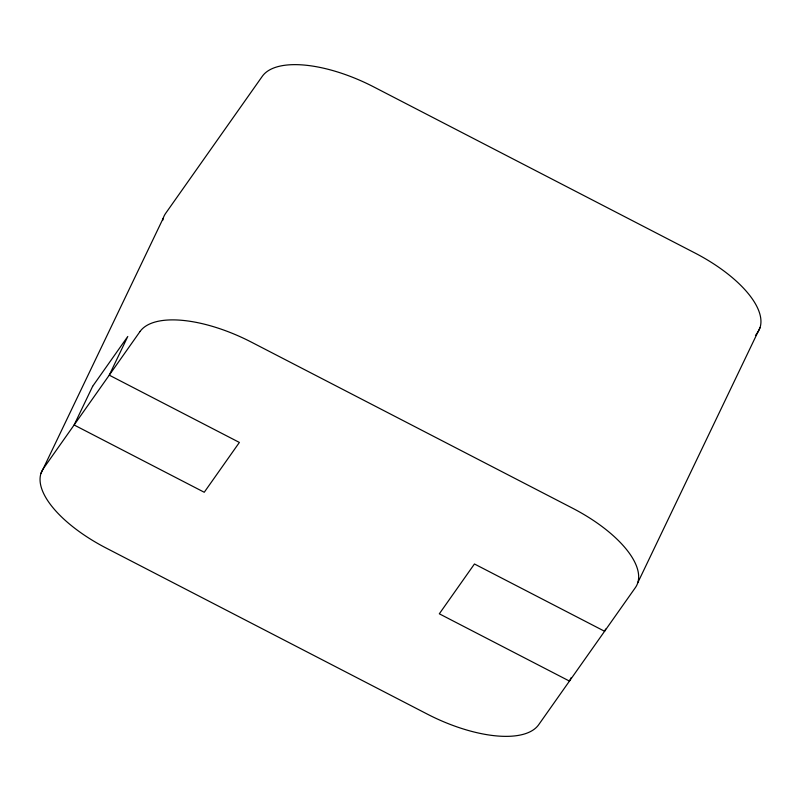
<?xml version="1.0" encoding="UTF-8"?>
<svg xmlns="http://www.w3.org/2000/svg" width="801" height="801" viewBox="0 0 801 801"><rect width="100%" height="100%" fill="white"/><g stroke="black" fill="none" stroke-linecap="round" stroke-linejoin="round"><path stroke-width="1.2" d="M40.941 473.461L163.244 218.212M571.043 677.776L569.451 681.09L439.318 613.806L474.452 563.984L604.585 631.268L605.646 629.065M637.756 582.788L760.059 327.539M755.463 335.489L757.626 332.415A98.233 41.672 25.6 0 0 694.847 252.946L373.666 86.878A98.233 41.672 25.6 0 0 262.297 76.305L165.667 213.326A98.233 41.672 25.6 0 0 162.693 220.365M92.646 386.302L74.123 424.981L204.245 492.265L239.379 442.442L109.256 375.158L127.78 336.48L92.646 386.302M140.005 331.554L43.374 468.585A98.233 41.672 25.6 0 0 106.153 548.054L427.334 714.122A98.233 41.672 25.6 0 0 538.703 724.695L635.333 587.674A98.233 41.672 25.6 0 0 572.545 508.194L251.374 342.127A98.233 41.672 25.6 0 0 140.005 331.554"/></g></svg>
